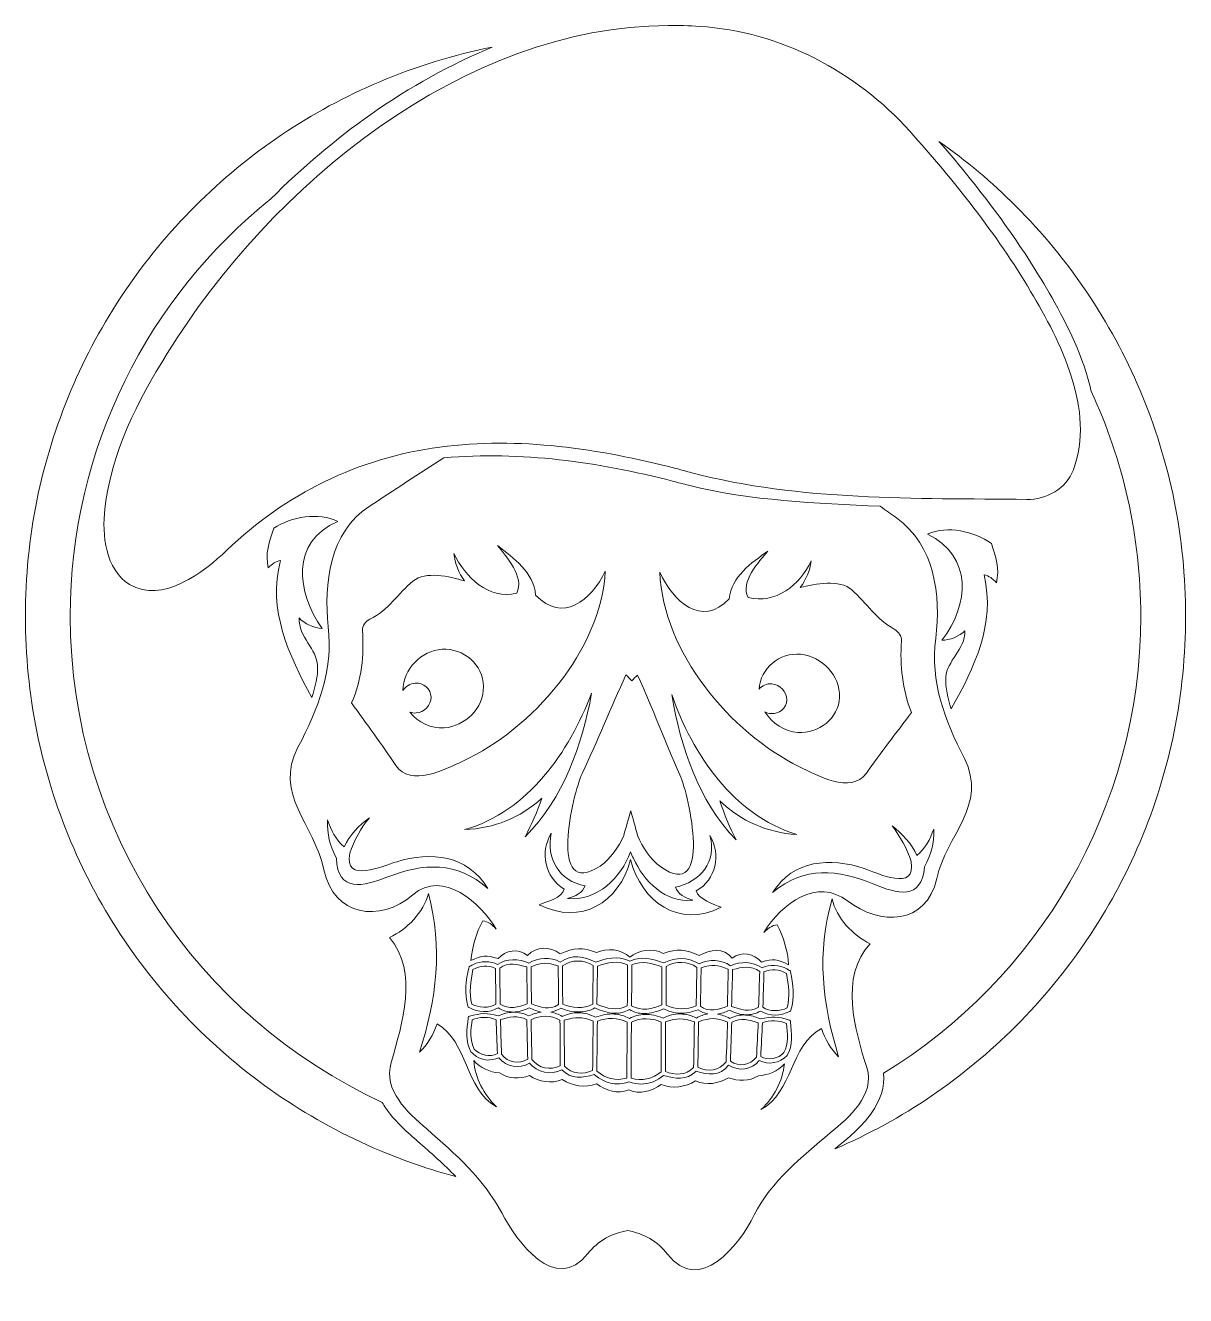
# Model space of a CAD drawing. Header units: millimetres. Extents: x -73 to 73, y -82 to 79.
import ezdxf

# ---------------------------------------------------------------- set-up
doc = ezdxf.new("R2010")
doc.units = ezdxf.units.MM
doc.header["$MEASUREMENT"] = 0
doc.layers.add('Layer 1', color=7, linetype='Continuous')

msp = doc.modelspace()

# ---------------------------------------------------------------- linework, layer by layer
at = {"layer": 'Layer 1', "lineweight": 5}
for points, knots in [([(59.1386, 22.4883), (61.9586, 30.0071), (57.5086, 38.6989), (53.7403, 45.0449), (53.7403, 45.0449), (49.4091, 52.3326), (44.0412, 59.0396), (38.4474, 65.2966), (38.4474, 65.2966), (31.675, 72.8631), (22.107, 77.8989), (11.8861, 78.545), (11.8861, 78.545), (10.571, 78.6338), (9.2494, 78.6694), (7.9279, 78.6637), (7.9279, 78.6637), (-18.0648, 78.5216), (-42.2755, 58.4233), (-55.3988, 37.1996), (-55.3988, 37.1996), (-59.1437, 31.1502), (-62.4975, 24.663), (-63.2851, 17.5286), (-63.2851, 17.5286), (-63.647, 14.3056), (-63.2318, 9.8676), (-60.1509, 7.984), (-60.1509, 7.984), (-56.0627, 5.4709), (-50.6885, 9.5955), (-47.8565, 12.3209), (-47.8565, 12.3209), (-40.4564, 19.4366), (-31.2074, 23.9934), (-20.9388, 25.356), (-20.9388, 25.356), (-10.9313, 26.6888), (-0.8058, 25.1541), (8.8698, 22.6539), (8.8698, 22.6539), (9.5694, 22.4707), (10.256, 22.2864), (10.9199, 22.1087), (10.9199, 22.1087), (24.6303, 18.5068), (39.1236, 18.9148), (53.2428, 18.7379), (53.2428, 18.7379), (55.7549, 18.708), (58.2315, 20.0651), (59.1386, 22.4883)], [0, 0, 0, 0, 0.07142857, 0.07142857, 0.07142857, 0.07142857, 0.14285714, 0.14285714, 0.14285714, 0.14285714, 0.21428571, 0.21428571, 0.21428571, 0.21428571, 0.28571429, 0.28571429, 0.28571429, 0.28571429, 0.35714286, 0.35714286, 0.35714286, 0.35714286, 0.42857143, 0.42857143, 0.42857143, 0.42857143, 0.5, 0.5, 0.5, 0.5, 0.57142857, 0.57142857, 0.57142857, 0.57142857, 0.64285714, 0.64285714, 0.64285714, 0.64285714, 0.71428571, 0.71428571, 0.71428571, 0.71428571, 0.78571429, 0.78571429, 0.78571429, 0.78571429, 0.85714286, 0.85714286, 0.85714286, 0.85714286, 1, 1, 1, 1]), ([(-23.7596, -62.3946), (-23.7596, -62.3946), (-23.943, -62.2347), (-23.943, -62.2347), (-23.943, -62.2347), (-25.2346, -61.091), (-26.7097, -59.7992), (-27.7702, -58.2233), (-27.7702, -58.2233), (-27.9302, -57.9801), (-28.0844, -57.7369), (-28.2146, -57.4939), (-28.2146, -57.4939), (-51.4713, -46.7763), (-67.6519, -23.2472), (-67.6519, 3.9902), (-67.6519, 3.9902), (-67.6519, 25.2906), (-57.7518, 44.3284), (-42.3111, 56.735), (-42.3111, 56.735), (-38.3409, 60.7044), (-34.0805, 64.3072), (-29.6726, 67.4122), (-29.6726, 67.4122), (-24.6773, 70.9252), (-19.5285, 73.7751), (-14.3263, 75.9142), (-14.3263, 75.9142), (-19.1908, 74.9545), (-23.9373, 73.4971), (-28.5409, 71.5472), (-28.5409, 71.5472), (-37.2745, 67.8566), (-45.1133, 62.5712), (-51.8501, 55.8342), (-51.8501, 55.8342), (-58.5813, 49.1032), (-63.8658, 41.2644), (-67.563, 32.5306), (-67.563, 32.5306), (-71.3846, 23.4892), (-73.3225, 13.8847), (-73.3225, 3.9902), (-73.3225, 3.9902), (-73.3225, -5.9107), (-71.3846, -15.5151), (-67.563, -24.5566), (-67.563, -24.5566), (-63.8658, -33.2847), (-58.5813, -41.1291), (-51.8501, -47.8602), (-51.8501, -47.8602), (-45.1133, -54.5915), (-37.2745, -59.8825), (-28.5409, -63.5732), (-28.5409, -63.5732), (-25.4002, -64.9003), (-22.1892, -66.003), (-18.9242, -66.8738), (-18.9242, -66.8738), (-20.4121, -65.339), (-22.0592, -63.8817), (-23.7596, -62.3946)], [0, 0, 0, 0, 0.05882353, 0.05882353, 0.05882353, 0.05882353, 0.11764706, 0.11764706, 0.11764706, 0.11764706, 0.17647059, 0.17647059, 0.17647059, 0.17647059, 0.23529412, 0.23529412, 0.23529412, 0.23529412, 0.29411765, 0.29411765, 0.29411765, 0.29411765, 0.35294118, 0.35294118, 0.35294118, 0.35294118, 0.41176471, 0.41176471, 0.41176471, 0.41176471, 0.47058824, 0.47058824, 0.47058824, 0.47058824, 0.52941176, 0.52941176, 0.52941176, 0.52941176, 0.58823529, 0.58823529, 0.58823529, 0.58823529, 0.64705882, 0.64705882, 0.64705882, 0.64705882, 0.70588235, 0.70588235, 0.70588235, 0.70588235, 0.76470588, 0.76470588, 0.76470588, 0.76470588, 0.82352941, 0.82352941, 0.82352941, 0.82352941, 0.88235294, 0.88235294, 0.88235294, 0.88235294, 1, 1, 1, 1]), ([(51.8501, 55.8342), (48.8289, 58.8562), (45.5874, 61.5816), (42.1454, 64.005), (42.1454, 64.005), (47.7329, 57.5469), (51.9809, 51.7817), (55.3938, 46.0288), (55.3938, 46.0288), (57.1887, 43.0125), (59.4166, 39.0074), (60.7438, 34.7827), (60.7438, 34.7827), (60.9991, 33.9765), (61.2122, 33.189), (61.3835, 32.4063), (61.3835, 32.4063), (65.407, 23.7614), (67.6527, 14.1334), (67.6527, 3.9902), (67.6527, 3.9902), (67.6527, -20.4572), (54.6176, -41.9175), (35.1355, -53.8031), (35.1355, -53.8031), (35.3132, -55.5035), (34.7922, -57.2216), (33.5717, -58.9163), (33.5717, -58.9163), (32.4279, -60.5102), (30.8874, -61.8018), (29.6548, -62.8325), (29.6548, -62.8325), (29.4536, -63.0045), (29.2517, -63.1709), (29.0505, -63.3422), (29.0505, -63.3422), (29.0384, -63.3486), (29.0272, -63.36), (29.0151, -63.3721), (29.0151, -63.3721), (37.5532, -59.6862), (45.2376, -54.4727), (51.8501, -47.8602), (51.8501, -47.8602), (58.5814, -41.1291), (63.8667, -33.2847), (67.5639, -24.5566), (67.5639, -24.5566), (71.3855, -15.5151), (73.3225, -5.9107), (73.3225, 3.9902), (73.3225, 3.9902), (73.3225, 13.8847), (71.3855, 23.4892), (67.5639, 32.5306), (67.5639, 32.5306), (63.8667, 41.2644), (58.5814, 49.1032), (51.8501, 55.8342)], [0, 0, 0, 0, 0.0625, 0.0625, 0.0625, 0.0625, 0.125, 0.125, 0.125, 0.125, 0.1875, 0.1875, 0.1875, 0.1875, 0.25, 0.25, 0.25, 0.25, 0.3125, 0.3125, 0.3125, 0.3125, 0.375, 0.375, 0.375, 0.375, 0.4375, 0.4375, 0.4375, 0.4375, 0.5, 0.5, 0.5, 0.5, 0.5625, 0.5625, 0.5625, 0.5625, 0.625, 0.625, 0.625, 0.625, 0.6875, 0.6875, 0.6875, 0.6875, 0.75, 0.75, 0.75, 0.75, 0.8125, 0.8125, 0.8125, 0.8125, 0.875, 0.875, 0.875, 0.875, 1, 1, 1, 1]), ([(30.591, -32.0165), (34.6912, -35.1684), (40.5396, -35.1273), (41.8725, -29.1901), (41.8725, -29.1901), (43.1172, -23.6382), (48.337, -19.9233), (45.3563, -14.0047), (45.3563, -14.0047), (42.8862, -9.1047), (41.0137, -4.3823), (41.7368, 1.1938), (41.7368, 1.1938), (42.4354, 6.6212), (41.5824, 12.9485), (36.7835, 16.4033), (36.7835, 16.4033), (35.9652, 16.9898), (35.5564, 17.2799), (34.7332, 17.8662), (34.7332, 17.8662), (26.5982, 18.2937), (18.392, 18.5238), (10.5112, 20.5206), (10.5112, 20.5206), (9.848, 20.687), (9.1542, 20.8768), (8.461, 21.0602), (8.461, 21.0602), (-1.0013, 23.4949), (-10.6291, 24.8286), (-20.4235, 23.9989), (-20.4235, 23.9989), (-23.5997, 21.9843), (-26.746, 19.9285), (-29.8681, 17.8372), (-29.8681, 17.8372), (-34.8691, 14.6254), (-35.6276, 8.0186), (-35.0402, 2.6575), (-35.0402, 2.6575), (-34.4238, -3.0076), (-36.3205, -7.6999), (-38.874, -12.6), (-38.874, -12.6), (-41.9791, -18.567), (-36.8004, -22.3709), (-35.5977, -28.0761), (-35.5977, -28.0761), (-34.3649, -33.9422), (-28.5587, -34.8372), (-24.3516, -31.2524), (-24.3516, -31.2524), (-20.5179, -27.9872), (-15.7601, -32.3307), (-13.811, -35.5836), (-13.811, -35.5836), (-14.2909, -35.0206), (-14.8481, -34.6409), (-15.5179, -34.523), (-15.5179, -34.523), (-16.3587, -36.0756), (-16.8394, -37.8228), (-17.0162, -39.5709), (-17.0162, -39.5709), (-15.5824, -38.9076), (-15.0735, -38.8124), (-13.5799, -39.3221), (-13.5799, -39.3221), (-12.5848, -38.2558), (-11.0621, -37.9892), (-9.8706, -38.9133), (-9.8706, -38.9133), (-8.6211, -37.6871), (-7.1453, -37.7937), (-5.7114, -38.6945), (-5.7114, -38.6945), (-3.9755, -37.9536), (-2.8794, -37.847), (-1.1201, -38.5636), (-1.1201, -38.5636), (0.1481, -37.9294), (2.0385, -38.1071), (3.0692, -39.1444), (3.0692, -39.1444), (4.154, -38.2437), (6.0079, -37.8883), (7.2704, -38.6701), (7.2704, -38.6701), (9.0475, -37.9949), (10.1381, -38.137), (11.8562, -38.919), (11.8562, -38.919), (13.2778, -38.179), (14.8547, -37.8762), (16.0154, -39.2454), (16.0154, -39.2454), (17.2247, -38.3503), (18.7408, -38.6646), (19.7126, -39.7486), (19.7126, -39.7486), (21.2175, -39.2808), (21.7272, -39.3874), (23.1489, -40.0861), (23.1489, -40.0861), (23.0366, -38.3268), (22.4978, -36.5966), (21.7151, -35.0264), (21.7151, -35.0264), (21.0463, -35.1273), (20.4832, -35.4891), (19.997, -36.0336), (19.997, -36.0336), (22.3023, -32.3065), (26.7694, -29.0778), (30.591, -32.0165)], [0, 0, 0, 0, 0.03333333, 0.03333333, 0.03333333, 0.03333333, 0.06666667, 0.06666667, 0.06666667, 0.06666667, 0.1, 0.1, 0.1, 0.1, 0.13333333, 0.13333333, 0.13333333, 0.13333333, 0.16666667, 0.16666667, 0.16666667, 0.16666667, 0.2, 0.2, 0.2, 0.2, 0.23333333, 0.23333333, 0.23333333, 0.23333333, 0.26666667, 0.26666667, 0.26666667, 0.26666667, 0.3, 0.3, 0.3, 0.3, 0.33333333, 0.33333333, 0.33333333, 0.33333333, 0.36666667, 0.36666667, 0.36666667, 0.36666667, 0.4, 0.4, 0.4, 0.4, 0.43333333, 0.43333333, 0.43333333, 0.43333333, 0.46666667, 0.46666667, 0.46666667, 0.46666667, 0.5, 0.5, 0.5, 0.5, 0.53333333, 0.53333333, 0.53333333, 0.53333333, 0.56666667, 0.56666667, 0.56666667, 0.56666667, 0.6, 0.6, 0.6, 0.6, 0.63333333, 0.63333333, 0.63333333, 0.63333333, 0.66666667, 0.66666667, 0.66666667, 0.66666667, 0.7, 0.7, 0.7, 0.7, 0.73333333, 0.73333333, 0.73333333, 0.73333333, 0.76666667, 0.76666667, 0.76666667, 0.76666667, 0.8, 0.8, 0.8, 0.8, 0.83333333, 0.83333333, 0.83333333, 0.83333333, 0.86666667, 0.86666667, 0.86666667, 0.86666667, 0.9, 0.9, 0.9, 0.9, 0.93333333, 0.93333333, 0.93333333, 0.93333333, 1, 1, 1, 1]), ([(-37.1259, -6.325), (-36.6759, -4.8978), (-36.3441, -3.695), (-36.3916, -2.2967), (-36.3916, -2.2967), (-36.4563, -0.1754), (-38.815, 1.3117), (-38.7262, 3.7593), (-38.7262, 3.7593), (-38.0508, 3.0241), (-36.8303, 2.4321), (-35.8108, 2.4321), (-35.8108, 2.4321), (-39.0226, 6.9289), (-39.8813, 13.4106), (-33.8261, 15.9405), (-33.8261, 15.9405), (-36.3384, 17.1554), (-39.6502, 16.5747), (-41.9193, 15.0876), (-41.9193, 15.0876), (-42.5179, 13.4469), (-43.0454, 11.8289), (-42.6245, 10.0688), (-42.6245, 10.0688), (-42.1625, 10.5785), (-41.6591, 10.9282), (-41.0841, 11.0171), (-41.0841, 11.0171), (-42.7367, 4.731), (-40.03, -0.8685), (-37.1259, -6.325)], [0, 0, 0, 0, 0.11111111, 0.11111111, 0.11111111, 0.11111111, 0.22222222, 0.22222222, 0.22222222, 0.22222222, 0.33333333, 0.33333333, 0.33333333, 0.33333333, 0.44444444, 0.44444444, 0.44444444, 0.44444444, 0.55555556, 0.55555556, 0.55555556, 0.55555556, 0.66666667, 0.66666667, 0.66666667, 0.66666667, 0.77777778, 0.77777778, 0.77777778, 0.77777778, 1, 1, 1, 1]), ([(49.4033, 8.1971), (49.8476, 9.9331), (49.3378, 11.5446), (48.7693, 13.1739), (48.7693, 13.1739), (46.5471, 14.7144), (43.265, 15.4672), (40.7052, 14.3646), (40.7052, 14.3646), (46.417, 11.5325), (46.026, 5.4539), (42.5065, 0.9385), (42.5065, 0.9385), (43.5082, 0.8973), (44.7401, 1.4304), (45.4331, 2.1412), (45.4331, 2.1412), (45.4872, -0.2757), (43.1108, -1.6626), (43.0162, -3.7483), (43.0162, -3.7483), (42.9564, -5.1344), (43.265, -6.3316), (43.6973, -7.7533), (43.6973, -7.7533), (46.6956, -2.3679), (49.2613, 2.9054), (47.8807, 9.198), (47.8807, 9.198), (48.4558, 9.0858), (48.9534, 8.7181), (49.4033, 8.1971)], [0, 0, 0, 0, 0.11111111, 0.11111111, 0.11111111, 0.11111111, 0.22222222, 0.22222222, 0.22222222, 0.22222222, 0.33333333, 0.33333333, 0.33333333, 0.33333333, 0.44444444, 0.44444444, 0.44444444, 0.44444444, 0.55555556, 0.55555556, 0.55555556, 0.55555556, 0.66666667, 0.66666667, 0.66666667, 0.66666667, 0.77777778, 0.77777778, 0.77777778, 0.77777778, 1, 1, 1, 1]), ([(-30.7033, 2.1357), (-30.7388, 2.7398), (-30.3656, 3.3206), (-29.7848, 3.5992), (-29.7848, 3.5992), (-27.4447, 4.7366), (-26.1886, 6.8757), (-24.3461, 8.4039), (-24.3461, 8.4039), (-22.7524, 9.7198), (-19.724, 8.9912), (-17.8224, 8.446), (-17.8224, 8.446), (-18.5631, 9.4113), (-19.0131, 10.6795), (-19.1496, 11.8879), (-19.1496, 11.8879), (-17.7925, 8.9734), (-14.7529, 5.9516), (-11.2277, 6.9047), (-11.2277, 6.9047), (-10.1671, 8.8725), (-12.5848, 11.5503), (-13.6454, 12.9129), (-13.6454, 12.9129), (-11.6009, 11.3014), (-9.0532, 9.5001), (-8.8399, 6.6503), (-8.8399, 6.6503), (-5.4036, 3.0419), (-1.8243, 5.9395), (-0.0238, 9.6721), (-0.0238, 9.6721), (-0.5925, -0.4008), (-9.2076, -10.23), (-18.03, -14.3536), (-18.03, -14.3536), (-20.2223, -15.3788), (-24.6425, -17.6655), (-26.5028, -14.8875), (-26.5028, -14.8875), (-28.2566, -12.2745), (-30.2356, -9.6079), (-32.1015, -6.9713), (-32.1015, -6.9713), (-30.7979, -4.1327), (-30.5256, -0.9453), (-30.7033, 2.1357)], [0, 0, 0, 0, 0.07692308, 0.07692308, 0.07692308, 0.07692308, 0.15384615, 0.15384615, 0.15384615, 0.15384615, 0.23076923, 0.23076923, 0.23076923, 0.23076923, 0.30769231, 0.30769231, 0.30769231, 0.30769231, 0.38461538, 0.38461538, 0.38461538, 0.38461538, 0.46153846, 0.46153846, 0.46153846, 0.46153846, 0.53846154, 0.53846154, 0.53846154, 0.53846154, 0.61538462, 0.61538462, 0.61538462, 0.61538462, 0.69230769, 0.69230769, 0.69230769, 0.69230769, 0.76923077, 0.76923077, 0.76923077, 0.76923077, 0.84615385, 0.84615385, 0.84615385, 0.84615385, 1, 1, 1, 1]), ([(15.631, 6.1704), (15.8789, 8.9848), (18.4452, 10.6852), (20.5188, 12.2142), (20.5188, 12.2142), (19.4225, 10.8805), (16.9872, 8.3095), (18.0179, 6.3303), (18.0179, 6.3303), (21.4785, 5.4475), (24.607, 7.9306), (25.9996, 10.9638), (25.9996, 10.9638), (25.8396, 9.7376), (25.3533, 8.5938), (24.6248, 7.5985), (24.6248, 7.5985), (26.4971, 8.0606), (29.6014, 8.677), (31.1362, 7.3021), (31.1362, 7.3021), (32.9852, 5.6373), (34.2648, 3.575), (36.5048, 2.3254), (36.5048, 2.3254), (37.0557, 2.0169), (37.4344, 1.4304), (37.399, 0.8439), (37.399, 0.8439), (37.2099, -2.3145), (37.5057, -5.212), (38.6728, -8.2154), (38.6728, -8.2154), (36.7714, -10.7573), (34.7447, -13.3285), (32.9731, -15.8584), (32.9731, -15.8584), (31.0361, -18.626), (26.6805, -16.1194), (24.5116, -15.0531), (24.5116, -15.0531), (15.7375, -10.7452), (7.2817, -0.5664), (6.8616, 9.53), (6.8616, 9.53), (8.5321, 5.8328), (12.1648, 2.491), (15.631, 6.1704)], [0, 0, 0, 0, 0.07692308, 0.07692308, 0.07692308, 0.07692308, 0.15384615, 0.15384615, 0.15384615, 0.15384615, 0.23076923, 0.23076923, 0.23076923, 0.23076923, 0.30769231, 0.30769231, 0.30769231, 0.30769231, 0.38461538, 0.38461538, 0.38461538, 0.38461538, 0.46153846, 0.46153846, 0.46153846, 0.46153846, 0.53846154, 0.53846154, 0.53846154, 0.53846154, 0.61538462, 0.61538462, 0.61538462, 0.61538462, 0.69230769, 0.69230769, 0.69230769, 0.69230769, 0.76923077, 0.76923077, 0.76923077, 0.76923077, 0.84615385, 0.84615385, 0.84615385, 0.84615385, 1, 1, 1, 1]), ([(-24.0439, -4.4947), (-22.9712, -4.4179), (-22.0705, -5.212), (-22.0529, -6.2483), (-22.0529, -6.2483), (-22.0406, -7.3034), (-22.8881, -8.174), (-23.9373, -8.2629), (-23.9373, -8.2629), (-24.2096, -8.2872), (-24.4761, -8.2508), (-24.7136, -8.1685), (-24.7136, -8.1685), (-23.7176, -9.4537), (-22.0351, -10.2832), (-20.4, -10.1475), (-20.4, -10.1475), (-17.7457, -9.9342), (-15.3814, -7.6522), (-15.4225, -4.909), (-15.4225, -4.909), (-15.4645, -2.1658), (-17.9469, -0.039), (-20.6367, -0.211), (-20.6367, -0.211), (-23.3332, -0.3823), (-25.5723, -2.7055), (-25.6135, -5.4253), (-25.6135, -5.4253), (-25.2759, -4.909), (-24.7015, -4.5424), (-24.0439, -4.4947)], [0, 0, 0, 0, 0.11111111, 0.11111111, 0.11111111, 0.11111111, 0.22222222, 0.22222222, 0.22222222, 0.22222222, 0.33333333, 0.33333333, 0.33333333, 0.33333333, 0.44444444, 0.44444444, 0.44444444, 0.44444444, 0.55555556, 0.55555556, 0.55555556, 0.55555556, 0.66666667, 0.66666667, 0.66666667, 0.66666667, 0.77777778, 0.77777778, 0.77777778, 0.77777778, 1, 1, 1, 1]), ([(21.0285, -4.5778), (22.0714, -4.6667), (22.9299, -5.5553), (22.9066, -6.6159), (22.9066, -6.6159), (22.8831, -7.641), (21.9817, -8.4229), (20.9153, -8.3462), (20.9153, -8.3462), (20.6375, -8.322), (20.3822, -8.2508), (20.1456, -8.1329), (20.1456, -8.1329), (21.0463, -9.5368), (22.64, -10.6152), (24.3226, -10.7219), (24.3226, -10.7219), (26.9237, -10.8939), (29.4771, -8.9859), (29.5781, -6.2718), (29.5781, -6.2718), (29.6847, -3.5172), (27.3559, -1.0996), (24.6667, -0.8452), (24.6667, -0.8452), (22.0058, -0.5899), (19.6004, -2.581), (19.4105, -5.2652), (19.4105, -5.2652), (19.7781, -4.8024), (20.371, -4.518), (21.0285, -4.5778)], [0, 0, 0, 0, 0.11111111, 0.11111111, 0.11111111, 0.11111111, 0.22222222, 0.22222222, 0.22222222, 0.22222222, 0.33333333, 0.33333333, 0.33333333, 0.33333333, 0.44444444, 0.44444444, 0.44444444, 0.44444444, 0.55555556, 0.55555556, 0.55555556, 0.55555556, 0.66666667, 0.66666667, 0.66666667, 0.66666667, 0.77777778, 0.77777778, 0.77777778, 0.77777778, 1, 1, 1, 1]), ([(3.3179, -4.2103), (3.549, -3.9438), (3.7986, -3.695), (4.0652, -3.4817), (4.0652, -3.4817), (5.9254, -7.6522), (7.5726, -11.9602), (9.4095, -16.0904), (9.4095, -16.0904), (10.588, -18.7504), (13.5566, -32.2953), (6.9803, -27.7328), (6.9803, -27.7328), (5.6411, -26.8023), (4.7106, -25.244), (4.0531, -23.7634), (4.0531, -23.7634), (3.7687, -22.7142), (3.4844, -21.6656), (3.2, -20.6228), (3.2, -20.6228), (2.9036, -21.6599), (2.6072, -22.6963), (2.3114, -23.7335), (2.3114, -23.7335), (1.6354, -25.1972), (0.6814, -26.7313), (-0.675, -27.6206), (-0.675, -27.6206), (-7.323, -31.9753), (-4.171, -18.525), (-2.9383, -15.8949), (-2.9383, -15.8949), (-1.0312, -11.8123), (0.6992, -7.5812), (2.5836, -3.4518), (2.5836, -3.4518), (2.8502, -3.6772), (3.0868, -3.9381), (3.3179, -4.2103)], [0, 0, 0, 0, 0.09090909, 0.09090909, 0.09090909, 0.09090909, 0.18181818, 0.18181818, 0.18181818, 0.18181818, 0.27272727, 0.27272727, 0.27272727, 0.27272727, 0.36363636, 0.36363636, 0.36363636, 0.36363636, 0.45454545, 0.45454545, 0.45454545, 0.45454545, 0.54545455, 0.54545455, 0.54545455, 0.54545455, 0.63636364, 0.63636364, 0.63636364, 0.63636364, 0.72727273, 0.72727273, 0.72727273, 0.72727273, 0.81818182, 0.81818182, 0.81818182, 0.81818182, 1, 1, 1, 1]), ([(-10.1437, -23.9169), (-9.3255, -22.3174), (-8.6211, -20.7237), (-8.0282, -19.0234), (-8.0282, -19.0234), (-10.8488, -21.559), (-14.0186, -22.8329), (-17.8046, -23.0106), (-17.8046, -23.0106), (-9.7228, -20.676), (-4.6275, -13.2284), (-1.7541, -5.7508), (-1.7541, -5.7508), (-3.0037, -12.4399), (-5.2848, -18.9701), (-10.1437, -23.9169)], [0, 0, 0, 0, 0.2, 0.2, 0.2, 0.2, 0.4, 0.4, 0.4, 0.4, 0.6, 0.6, 0.6, 0.6, 1, 1, 1, 1]), ([(14.4516, -19.3781), (15.0203, -21.0905), (15.7012, -22.7021), (16.4953, -24.3144), (16.4953, -24.3144), (11.6728, -19.3134), (9.5452, -12.6241), (8.3666, -5.9285), (8.3666, -5.9285), (11.0265, -13.5418), (16.1399, -21.1026), (24.1683, -23.6446), (24.1683, -23.6446), (20.3767, -23.3539), (17.2302, -21.9856), (14.4516, -19.3781)], [0, 0, 0, 0, 0.2, 0.2, 0.2, 0.2, 0.4, 0.4, 0.4, 0.4, 0.6, 0.6, 0.6, 0.6, 1, 1, 1, 1]), ([(-27.6402, -29.0302), (-30.6031, -30.1973), (-33.8375, -30.9681), (-34.0161, -26.6424), (-34.0161, -26.6424), (-34.8568, -24.9775), (-35.1946, -23.6446), (-35.1178, -21.778), (-35.1178, -21.778), (-34.7026, -23.0405), (-34.0983, -24.3314), (-33.0434, -25.1908), (-33.0434, -25.1908), (-32.3212, -23.7214), (-31.1597, -22.4888), (-29.8503, -21.5113), (-29.8503, -21.5113), (-30.9166, -22.8507), (-31.7818, -24.3556), (-32.3091, -25.9849), (-32.3091, -25.9849), (-33.1266, -29.8954), (-28.0901, -27.5841), (-26.3841, -27.0689), (-26.3841, -27.0689), (-22.0828, -25.7595), (-17.4193, -26.2037), (-14.8716, -30.4583), (-14.8716, -30.4583), (-18.7586, -27.0099), (-23.0011, -27.2054), (-27.6402, -29.0302)], [0, 0, 0, 0, 0.11111111, 0.11111111, 0.11111111, 0.11111111, 0.22222222, 0.22222222, 0.22222222, 0.22222222, 0.33333333, 0.33333333, 0.33333333, 0.33333333, 0.44444444, 0.44444444, 0.44444444, 0.44444444, 0.55555556, 0.55555556, 0.55555556, 0.55555556, 0.66666667, 0.66666667, 0.66666667, 0.66666667, 0.77777778, 0.77777778, 0.77777778, 0.77777778, 1, 1, 1, 1]), ([(3.158, -26.7966), (1.7298, -32.3129), (-3.0982, -35.1328), (-8.3779, -32.5205), (-8.3779, -32.5205), (-7.4716, -32.1297), (-5.457, -31.6433), (-5.2203, -30.5294), (-5.2203, -30.5294), (-7.6783, -29.0245), (-8.3246, -25.896), (-6.8497, -23.4669), (-6.8497, -23.4669), (-7.5539, -26.6601), (-5.8658, -29.5165), (-2.5652, -30.1206), (-2.5652, -30.1206), (-2.9326, -30.9971), (-3.7623, -31.4478), (-4.7986, -31.72), (-4.7986, -31.72), (-1.0667, -32.111), (1.9617, -29.0778), (3.1644, -25.8248), (3.1644, -25.8248), (3.2768, -26.0971), (3.4011, -26.3702), (3.5198, -26.6246), (3.5198, -26.6246), (4.8228, -29.4923), (7.5904, -32.3485), (11.0443, -31.9397), (11.0443, -31.9397), (10.0136, -31.6433), (9.1841, -31.1634), (8.8342, -30.2806), (8.8342, -30.2806), (11.9805, -29.6465), (14.1018, -27.0455), (13.2076, -23.7691), (13.2076, -23.7691), (14.6349, -26.2101), (13.9773, -29.3267), (11.4773, -30.7605), (11.4773, -30.7605), (11.6429, -31.7976), (13.8352, -32.4842), (14.605, -32.8341), (14.605, -32.8341), (9.2252, -35.4827), (4.5741, -32.1829), (3.158, -26.7966)], [0, 0, 0, 0, 0.07142857, 0.07142857, 0.07142857, 0.07142857, 0.14285714, 0.14285714, 0.14285714, 0.14285714, 0.21428571, 0.21428571, 0.21428571, 0.21428571, 0.28571429, 0.28571429, 0.28571429, 0.28571429, 0.35714286, 0.35714286, 0.35714286, 0.35714286, 0.42857143, 0.42857143, 0.42857143, 0.42857143, 0.5, 0.5, 0.5, 0.5, 0.57142857, 0.57142857, 0.57142857, 0.57142857, 0.64285714, 0.64285714, 0.64285714, 0.64285714, 0.71428571, 0.71428571, 0.71428571, 0.71428571, 0.78571429, 0.78571429, 0.78571429, 0.78571429, 0.85714286, 0.85714286, 0.85714286, 0.85714286, 1, 1, 1, 1]), ([(21.1286, -30.9681), (23.7539, -26.7788), (28.4407, -26.5301), (32.6832, -27.9227), (32.6832, -27.9227), (34.3359, -28.4671), (39.3901, -30.9681), (38.6195, -27.022), (38.6195, -27.022), (38.1518, -25.3806), (37.2389, -23.8814), (36.2205, -22.5244), (36.2205, -22.5244), (37.4764, -23.5381), (38.7084, -24.7587), (39.3602, -26.2635), (39.3602, -26.2635), (40.4208, -25.4453), (41.0428, -24.1834), (41.4815, -22.9508), (41.4815, -22.9508), (41.5347, -24.7941), (41.1793, -26.0971), (40.3142, -27.7272), (40.3142, -27.7272), (39.9766, -32.023), (36.8367, -31.1102), (33.9094, -29.9075), (33.9094, -29.9075), (29.3414, -28.0349), (25.1699, -27.5841), (21.1286, -30.9681)], [0, 0, 0, 0, 0.11111111, 0.11111111, 0.11111111, 0.11111111, 0.22222222, 0.22222222, 0.22222222, 0.22222222, 0.33333333, 0.33333333, 0.33333333, 0.33333333, 0.44444444, 0.44444444, 0.44444444, 0.44444444, 0.55555556, 0.55555556, 0.55555556, 0.55555556, 0.66666667, 0.66666667, 0.66666667, 0.66666667, 0.77777778, 0.77777778, 0.77777778, 0.77777778, 1, 1, 1, 1]), ([(33.0265, -53.0923), (31.545, -48.4346), (29.5304, -41.5976), (33.465, -37.4375), (33.465, -37.4375), (31.2549, -36.3712), (29.2106, -34.2145), (28.6305, -31.7798), (28.6305, -31.7798), (26.6684, -38.6525), (27.4099, -44.9983), (29.4657, -51.7465), (29.4657, -51.7465), (28.4585, -50.7457), (27.7411, -49.4895), (27.309, -48.1446), (27.309, -48.1446), (23.3031, -50.307), (23.7306, -56.1966), (19.6537, -58.4123), (19.6537, -58.4123), (21.2951, -56.9195), (22.379, -54.8281), (22.6101, -52.6294), (22.6101, -52.6294), (21.8048, -53.6019), (20.5478, -54.0285), (19.3216, -54.1286), (19.3216, -54.1286), (18.1778, -54.8572), (16.7739, -54.8396), (15.5356, -54.3839), (15.5356, -54.3839), (14.2795, -55.136), (12.7568, -55.379), (11.3942, -54.7861), (11.3942, -54.7861), (10.0725, -55.5624), (8.4909, -55.8056), (7.0393, -55.249), (7.0393, -55.249), (5.8544, -56.0722), (4.3374, -56.5285), (2.9511, -55.9244), (2.9511, -55.9244), (1.5521, -56.5052), (0.0417, -56.0067), (-1.1256, -55.1593), (-1.1256, -55.1593), (-2.5893, -55.6933), (-4.1652, -55.4146), (-5.4748, -54.6085), (-5.4748, -54.6085), (-6.8497, -55.1714), (-8.3715, -54.8928), (-9.6041, -54.1165), (-9.6041, -54.1165), (-10.8602, -54.5495), (-12.2593, -54.5317), (-13.3901, -53.7798), (-13.3901, -53.7798), (-14.6172, -53.6432), (-15.8668, -53.1924), (-16.6551, -52.1973), (-16.6551, -52.1973), (-16.501, -54.425), (-15.3636, -56.523), (-13.7877, -58.069), (-13.7877, -58.069), (-17.8345, -55.7588), (-17.3184, -49.8515), (-21.2942, -47.5816), (-21.2942, -47.5816), (-21.745, -48.9209), (-22.4793, -50.1706), (-23.4988, -51.1545), (-23.4988, -51.1545), (-21.354, -44.4232), (-20.5302, -37.9771), (-22.3847, -31.0682), (-22.3847, -31.0682), (-22.9954, -33.4923), (-25.069, -35.6192), (-27.3026, -36.6379), (-27.3026, -36.6379), (-23.5811, -41.1234), (-25.6966, -47.5283), (-27.0836, -52.4348), (-27.0836, -52.4348), (-28.1022, -56.0601), (-25.0513, -58.6909), (-22.5859, -60.8599), (-22.5859, -60.8599), (-18.9776, -64.0297), (-15.3579, -67.1937), (-13.1236, -71.4482), (-13.1236, -71.4482), (-11.222, -75.0679), (-6.3334, -81.8637), (-2.2219, -76.5906), (-2.2219, -76.5906), (-1.019, -75.0444), (0.8712, -73.9952), (2.826, -73.7117), (2.826, -73.7117), (4.776, -74.0315), (6.6186, -75.1091), (7.8325, -76.668), (7.8325, -76.668), (11.9216, -81.9235), (16.8628, -75.572), (18.8063, -71.7204), (18.8063, -71.7204), (20.9452, -67.4658), (24.8436, -64.3552), (28.4165, -61.3575), (28.4165, -61.3575), (30.7453, -59.4019), (34.1283, -56.5584), (33.0265, -53.0923)], [0, 0, 0, 0, 0.03225806, 0.03225806, 0.03225806, 0.03225806, 0.06451613, 0.06451613, 0.06451613, 0.06451613, 0.09677419, 0.09677419, 0.09677419, 0.09677419, 0.12903226, 0.12903226, 0.12903226, 0.12903226, 0.16129032, 0.16129032, 0.16129032, 0.16129032, 0.19354839, 0.19354839, 0.19354839, 0.19354839, 0.22580645, 0.22580645, 0.22580645, 0.22580645, 0.25806452, 0.25806452, 0.25806452, 0.25806452, 0.29032258, 0.29032258, 0.29032258, 0.29032258, 0.32258065, 0.32258065, 0.32258065, 0.32258065, 0.35483871, 0.35483871, 0.35483871, 0.35483871, 0.38709677, 0.38709677, 0.38709677, 0.38709677, 0.41935484, 0.41935484, 0.41935484, 0.41935484, 0.4516129, 0.4516129, 0.4516129, 0.4516129, 0.48387097, 0.48387097, 0.48387097, 0.48387097, 0.51612903, 0.51612903, 0.51612903, 0.51612903, 0.5483871, 0.5483871, 0.5483871, 0.5483871, 0.58064516, 0.58064516, 0.58064516, 0.58064516, 0.61290323, 0.61290323, 0.61290323, 0.61290323, 0.64516129, 0.64516129, 0.64516129, 0.64516129, 0.67741935, 0.67741935, 0.67741935, 0.67741935, 0.70967742, 0.70967742, 0.70967742, 0.70967742, 0.74193548, 0.74193548, 0.74193548, 0.74193548, 0.77419355, 0.77419355, 0.77419355, 0.77419355, 0.80645161, 0.80645161, 0.80645161, 0.80645161, 0.83870968, 0.83870968, 0.83870968, 0.83870968, 0.87096774, 0.87096774, 0.87096774, 0.87096774, 0.90322581, 0.90322581, 0.90322581, 0.90322581, 0.93548387, 0.93548387, 0.93548387, 0.93548387, 1, 1, 1, 1]), ([(17.7166, -46.42), (18.3797, -46.4442), (19.0139, -46.2843), (19.618, -45.9467), (19.618, -45.9467), (20.7321, -46.6632), (22.1246, -46.5509), (23.2855, -45.9936), (23.2855, -45.9936), (23.3275, -45.9758), (23.3508, -45.9644), (23.392, -45.9467), (23.392, -45.9467), (23.4042, -45.899), (23.4163, -45.8812), (23.4276, -45.8335), (23.4276, -45.8335), (23.9316, -44.2818), (23.7185, -42.5394), (23.3807, -40.9812), (23.3807, -40.9812), (23.3686, -40.94), (23.3622, -40.9158), (23.3508, -40.869), (23.3508, -40.869), (23.3088, -40.8391), (23.2919, -40.827), (23.2499, -40.8035), (23.2499, -40.8035), (22.4503, -40.2348), (21.1231, -39.9973), (20.1867, -40.3293), (20.1867, -40.3293), (20.0502, -40.3649), (19.9145, -40.4182), (19.7836, -40.4716), (19.7836, -40.4716), (18.5873, -39.6896), (17.106, -39.6298), (15.8142, -40.2106), (15.8142, -40.2106), (14.6115, -39.453), (13.13, -39.3398), (11.8505, -39.9739), (11.8505, -39.9739), (10.1735, -39.1209), (9.0831, -39.091), (7.3713, -39.8616), (7.3713, -39.8616), (5.9375, -39.3995), (4.5272, -38.9489), (3.0692, -39.6241), (3.0692, -39.6241), (3.0103, -39.5942), (2.9511, -39.5709), (2.8979, -39.5475), (2.8979, -39.5475), (1.5521, -38.961), (0.0828, -39.2744), (-1.238, -39.7486), (-1.238, -39.7486), (-2.7549, -39.0257), (-4.2187, -38.7356), (-5.7235, -39.7486), (-5.7235, -39.7486), (-6.9854, -39.0853), (-8.4667, -39.1565), (-9.6872, -39.8851), (-9.6872, -39.8851), (-10.9669, -39.2744), (-12.4482, -39.2865), (-13.6632, -40.0507), (-13.6632, -40.0507), (-14.5163, -39.6065), (-15.8199, -39.6065), (-16.673, -40.0507), (-16.673, -40.0507), (-16.8273, -40.1217), (-16.9808, -40.1993), (-17.135, -40.2939), (-17.135, -40.2939), (-17.1761, -40.3172), (-17.1939, -40.3293), (-17.2359, -40.3528), (-17.2359, -40.3528), (-17.2474, -40.4004), (-17.2537, -40.4239), (-17.2658, -40.4716), (-17.2658, -40.4716), (-17.6681, -42.0418), (-17.8046, -43.7657), (-17.3839, -45.3481), (-17.3839, -45.3481), (-17.3725, -45.3893), (-17.3604, -45.4128), (-17.3483, -45.4603), (-17.3483, -45.4603), (-17.3071, -45.4781), (-17.2836, -45.4902), (-17.2416, -45.5137), (-17.2416, -45.5137), (-16.0922, -46.0945), (-14.706, -46.2423), (-13.5744, -45.5492), (-13.5744, -45.5492), (-12.9758, -45.9047), (-12.3416, -46.0767), (-11.6777, -46.071), (-11.6777, -46.071), (-11.0267, -46.0655), (-10.3448, -45.8812), (-9.6283, -45.5258), (-9.6283, -45.5258), (-9.1065, -45.8102), (-8.5969, -45.9879), (-8.1113, -46.0767), (-8.1113, -46.0767), (-8.6211, -46.1478), (-9.1421, -46.3134), (-9.676, -46.5687), (-9.676, -46.5687), (-10.3214, -46.2423), (-10.9968, -46.0888), (-11.6777, -46.1066), (-11.6777, -46.1066), (-12.2941, -46.1187), (-12.9281, -46.2665), (-13.5623, -46.5566), (-13.5623, -46.5566), (-15.026, -46.1422), (-15.7247, -46.1889), (-17.1884, -46.6098), (-17.1884, -46.6098), (-17.2474, -46.6333), (-17.2773, -46.6454), (-17.337, -46.6753), (-17.337, -46.6753), (-17.3483, -46.7343), (-17.3483, -46.7699), (-17.3604, -46.8352), (-17.3604, -46.8352), (-17.5139, -48.2512), (-17.7813, -49.7974), (-17.0107, -51.0955), (-17.0107, -51.0955), (-16.9993, -51.1132), (-16.9929, -51.1189), (-16.9751, -51.1367), (-16.9751, -51.1367), (-16.7675, -51.35), (-16.543, -51.5332), (-16.3176, -51.6819), (-16.3176, -51.6819), (-15.4702, -52.2327), (-14.5105, -52.2917), (-13.4677, -51.8419), (-13.4677, -51.8419), (-12.5194, -53.068), (-10.9434, -53.3055), (-9.6219, -52.5292), (-9.6219, -52.5292), (-8.5969, -53.7022), (-6.932, -54.1165), (-5.5159, -53.3701), (-5.5159, -53.3701), (-4.3309, -54.5972), (-2.8972, -54.3839), (-1.4157, -53.9808), (-1.4157, -53.9808), (-1.1725, -54.1763), (-0.9358, -54.3483), (-0.6992, -54.4963), (-0.6992, -54.4963), (0.0003, -54.9348), (0.6878, -55.1481), (1.4286, -55.1538), (1.4286, -55.1538), (1.9019, -55.1538), (2.406, -55.0705), (2.9568, -54.9106), (2.9568, -54.9106), (3.5077, -55.0826), (4.0175, -55.1714), (4.4852, -55.1837), (4.4852, -55.1837), (5.4392, -55.2134), (6.6364, -54.7038), (7.3414, -54.0754), (7.3414, -54.0754), (8.8164, -54.5083), (10.2447, -54.7571), (11.4531, -53.5544), (11.4531, -53.5544), (12.9879, -54.0519), (14.4039, -54.1884), (15.5655, -52.808), (15.5655, -52.808), (16.8685, -53.6076), (18.4509, -53.4121), (19.4225, -52.2094), (19.4225, -52.2094), (20.6375, -52.7902), (22.0058, -52.5406), (22.9422, -51.5809), (22.9422, -51.5809), (22.9543, -51.5631), (22.9655, -51.5576), (22.9776, -51.5398), (22.9776, -51.5398), (23.7652, -50.2658), (23.5164, -48.719), (23.3864, -47.3093), (23.3864, -47.3093), (23.3743, -47.2495), (23.3743, -47.2141), (23.3622, -47.1552), (23.3622, -47.1552), (23.3031, -47.1253), (23.2741, -47.1138), (23.2208, -47.0839), (23.2208, -47.0839), (21.7628, -46.6333), (21.064, -46.5744), (19.5947, -46.9476), (19.5947, -46.9476), (18.9605, -46.6454), (18.3322, -46.4798), (17.7166, -46.4499), (17.7166, -46.4499), (17.0349, -46.42), (16.3596, -46.5566), (15.7076, -46.8708), (15.7076, -46.8708), (15.1745, -46.5986), (14.6584, -46.42), (14.1552, -46.3376), (14.1552, -46.3376), (14.6349, -46.2665), (15.1446, -46.0945), (15.6778, -45.828), (15.6778, -45.828), (16.3829, -46.2012), (17.0646, -46.3967), (17.7166, -46.42)], [0, 0, 0, 0, 0.01612903, 0.01612903, 0.01612903, 0.01612903, 0.03225806, 0.03225806, 0.03225806, 0.03225806, 0.0483871, 0.0483871, 0.0483871, 0.0483871, 0.06451613, 0.06451613, 0.06451613, 0.06451613, 0.08064516, 0.08064516, 0.08064516, 0.08064516, 0.09677419, 0.09677419, 0.09677419, 0.09677419, 0.11290323, 0.11290323, 0.11290323, 0.11290323, 0.12903226, 0.12903226, 0.12903226, 0.12903226, 0.14516129, 0.14516129, 0.14516129, 0.14516129, 0.16129032, 0.16129032, 0.16129032, 0.16129032, 0.17741935, 0.17741935, 0.17741935, 0.17741935, 0.19354839, 0.19354839, 0.19354839, 0.19354839, 0.20967742, 0.20967742, 0.20967742, 0.20967742, 0.22580645, 0.22580645, 0.22580645, 0.22580645, 0.24193548, 0.24193548, 0.24193548, 0.24193548, 0.25806452, 0.25806452, 0.25806452, 0.25806452, 0.27419355, 0.27419355, 0.27419355, 0.27419355, 0.29032258, 0.29032258, 0.29032258, 0.29032258, 0.30645161, 0.30645161, 0.30645161, 0.30645161, 0.32258065, 0.32258065, 0.32258065, 0.32258065, 0.33870968, 0.33870968, 0.33870968, 0.33870968, 0.35483871, 0.35483871, 0.35483871, 0.35483871, 0.37096774, 0.37096774, 0.37096774, 0.37096774, 0.38709677, 0.38709677, 0.38709677, 0.38709677, 0.40322581, 0.40322581, 0.40322581, 0.40322581, 0.41935484, 0.41935484, 0.41935484, 0.41935484, 0.43548387, 0.43548387, 0.43548387, 0.43548387, 0.4516129, 0.4516129, 0.4516129, 0.4516129, 0.46774194, 0.46774194, 0.46774194, 0.46774194, 0.48387097, 0.48387097, 0.48387097, 0.48387097, 0.5, 0.5, 0.5, 0.5, 0.51612903, 0.51612903, 0.51612903, 0.51612903, 0.53225806, 0.53225806, 0.53225806, 0.53225806, 0.5483871, 0.5483871, 0.5483871, 0.5483871, 0.56451613, 0.56451613, 0.56451613, 0.56451613, 0.58064516, 0.58064516, 0.58064516, 0.58064516, 0.59677419, 0.59677419, 0.59677419, 0.59677419, 0.61290323, 0.61290323, 0.61290323, 0.61290323, 0.62903226, 0.62903226, 0.62903226, 0.62903226, 0.64516129, 0.64516129, 0.64516129, 0.64516129, 0.66129032, 0.66129032, 0.66129032, 0.66129032, 0.67741935, 0.67741935, 0.67741935, 0.67741935, 0.69354839, 0.69354839, 0.69354839, 0.69354839, 0.70967742, 0.70967742, 0.70967742, 0.70967742, 0.72580645, 0.72580645, 0.72580645, 0.72580645, 0.74193548, 0.74193548, 0.74193548, 0.74193548, 0.75806452, 0.75806452, 0.75806452, 0.75806452, 0.77419355, 0.77419355, 0.77419355, 0.77419355, 0.79032258, 0.79032258, 0.79032258, 0.79032258, 0.80645161, 0.80645161, 0.80645161, 0.80645161, 0.82258065, 0.82258065, 0.82258065, 0.82258065, 0.83870968, 0.83870968, 0.83870968, 0.83870968, 0.85483871, 0.85483871, 0.85483871, 0.85483871, 0.87096774, 0.87096774, 0.87096774, 0.87096774, 0.88709677, 0.88709677, 0.88709677, 0.88709677, 0.90322581, 0.90322581, 0.90322581, 0.90322581, 0.91935484, 0.91935484, 0.91935484, 0.91935484, 0.93548387, 0.93548387, 0.93548387, 0.93548387, 0.9516129, 0.9516129, 0.9516129, 0.9516129, 0.96774194, 0.96774194, 0.96774194, 0.96774194, 1, 1, 1, 1]), ([(-16.9041, -45.0638), (-17.2773, -43.5944), (-17.0404, -42.1662), (-16.7675, -40.7091), (-16.7675, -40.7091), (-15.8135, -40.1694), (-14.8716, -40.1217), (-13.912, -40.549), (-13.912, -40.549), (-13.8878, -42.0532), (-13.8643, -43.5589), (-13.8409, -45.0693), (-13.8409, -45.0693), (-14.6761, -45.638), (-16.0631, -45.5436), (-16.9041, -45.0638)], [0, 0, 0, 0, 0.2, 0.2, 0.2, 0.2, 0.4, 0.4, 0.4, 0.4, 0.6, 0.6, 0.6, 0.6, 1, 1, 1, 1]), ([(-13.3078, -45.0638), (-13.3312, -43.5468), (-13.3547, -42.0297), (-13.3732, -40.5127), (-13.3732, -40.5127), (-12.2705, -39.7428), (-11.1098, -40.0329), (-9.9417, -40.377), (-9.9417, -40.377), (-9.9241, -41.9353), (-9.9126, -43.487), (-9.8948, -45.046), (-9.8948, -45.046), (-11.0201, -45.4304), (-12.1938, -45.8157), (-13.3078, -45.0638)], [0, 0, 0, 0, 0.2, 0.2, 0.2, 0.2, 0.4, 0.4, 0.4, 0.4, 0.6, 0.6, 0.6, 0.6, 1, 1, 1, 1]), ([(-9.3609, -45.0517), (-9.373, -43.4813), (-9.3908, -41.9175), (-9.4029, -40.3528), (-9.4029, -40.3528), (-7.9813, -39.7905), (-7.4239, -39.7606), (-5.9723, -40.2405), (-5.9723, -40.2405), (-5.9602, -41.8586), (-5.9546, -43.4813), (-5.9424, -45.0992), (-5.9424, -45.0992), (-7.0386, -45.9289), (-8.2479, -45.466), (-9.3609, -45.0517)], [0, 0, 0, 0, 0.2, 0.2, 0.2, 0.2, 0.4, 0.4, 0.4, 0.4, 0.6, 0.6, 0.6, 0.6, 1, 1, 1, 1]), ([(-1.5522, -40.1993), (-1.5756, -41.8287), (-1.5998, -43.4578), (-1.6176, -45.0871), (-1.6176, -45.0871), (-2.7969, -45.7092), (-4.2244, -45.609), (-5.4093, -45.0693), (-5.4093, -45.0693), (-5.4214, -43.4523), (-5.4271, -41.8342), (-5.4335, -40.2171), (-5.4335, -40.2171), (-4.2664, -39.4288), (-2.7316, -39.4288), (-1.5522, -40.1993)], [0, 0, 0, 0, 0.2, 0.2, 0.2, 0.2, 0.4, 0.4, 0.4, 0.4, 0.6, 0.6, 0.6, 0.6, 1, 1, 1, 1]), ([(-1.0126, -40.2583), (0.2016, -39.8196), (1.5707, -39.5176), (2.7912, -40.0984), (2.7912, -40.0984), (2.7791, -41.823), (2.7671, -43.5524), (2.7558, -45.2826), (2.7558, -45.2826), (1.5287, -45.958), (0.1183, -45.6325), (-1.0845, -45.0693), (-1.0845, -45.0693), (-1.0603, -43.4635), (-1.0368, -41.8641), (-1.0126, -40.2583)], [0, 0, 0, 0, 0.2, 0.2, 0.2, 0.2, 0.4, 0.4, 0.4, 0.4, 0.6, 0.6, 0.6, 0.6, 1, 1, 1, 1]), ([(3.33, -40.1039), (4.5684, -39.5531), (5.9375, -39.8972), (7.1339, -40.3592), (7.1339, -40.3592), (7.1396, -41.9644), (7.1396, -43.5645), (7.1396, -45.1704), (7.1396, -45.1704), (5.9254, -45.7035), (4.5094, -45.9936), (3.2946, -45.2892), (3.2946, -45.2892), (3.3067, -43.5589), (3.3179, -41.8342), (3.33, -40.1039)], [0, 0, 0, 0, 0.2, 0.2, 0.2, 0.2, 0.4, 0.4, 0.4, 0.4, 0.6, 0.6, 0.6, 0.6, 1, 1, 1, 1]), ([(7.6727, -40.3172), (8.8698, -39.5709), (10.4046, -39.6186), (11.5541, -40.4303), (11.5541, -40.4303), (11.5242, -42.0418), (11.4951, -43.659), (11.4652, -45.2705), (11.4652, -45.2705), (10.2623, -45.7803), (8.8342, -45.8456), (7.6727, -45.1995), (7.6727, -45.1995), (7.6727, -43.5702), (7.6727, -41.9466), (7.6727, -40.3172)], [0, 0, 0, 0, 0.2, 0.2, 0.2, 0.2, 0.4, 0.4, 0.4, 0.4, 0.6, 0.6, 0.6, 0.6, 1, 1, 1, 1]), ([(15.4111, -45.3481), (14.2916, -45.7334), (13.071, -46.1656), (11.9983, -45.3182), (11.9983, -45.3182), (12.0282, -43.701), (12.0638, -42.0831), (12.0937, -40.4659), (12.0937, -40.4659), (13.5566, -40.0272), (14.1139, -40.074), (15.5243, -40.6671), (15.5243, -40.6671), (15.4879, -42.2318), (15.4467, -43.7899), (15.4111, -45.3481)], [0, 0, 0, 0, 0.2, 0.2, 0.2, 0.2, 0.4, 0.4, 0.4, 0.4, 0.6, 0.6, 0.6, 0.6, 1, 1, 1, 1]), ([(16.0631, -40.7025), (17.236, -40.3891), (18.3975, -40.1338), (19.4881, -40.9279), (19.4881, -40.9279), (19.4461, -42.4385), (19.3984, -43.9498), (19.3572, -45.4548), (19.3572, -45.4548), (18.2311, -46.1777), (17.0646, -45.7625), (15.9444, -45.3594), (15.9444, -45.3594), (15.9855, -43.8077), (16.0218, -42.2551), (16.0631, -40.7025)], [0, 0, 0, 0, 0.2, 0.2, 0.2, 0.2, 0.4, 0.4, 0.4, 0.4, 0.6, 0.6, 0.6, 0.6, 1, 1, 1, 1]), ([(20.0268, -40.9748), (20.9921, -40.5781), (21.9348, -40.6493), (22.8831, -41.2066), (22.8831, -41.2066), (23.132, -42.6639), (23.3508, -44.0863), (22.9543, -45.5436), (22.9543, -45.5436), (22.1004, -46), (20.7143, -46.0532), (19.8903, -45.4724), (19.8903, -45.4724), (19.938, -43.9733), (19.9791, -42.4739), (20.0268, -40.9748)], [0, 0, 0, 0, 0.2, 0.2, 0.2, 0.2, 0.4, 0.4, 0.4, 0.4, 0.6, 0.6, 0.6, 0.6, 1, 1, 1, 1]), ([(-13.1301, -51.3975), (-13.1834, -49.946), (-13.2366, -48.4944), (-13.29, -47.0364), (-13.29, -47.0364), (-12.1639, -46.7044), (-11.0566, -46.4264), (-9.9417, -47.0606), (-9.9417, -47.0606), (-9.9005, -48.7133), (-9.8649, -50.3668), (-9.8238, -52.0196), (-9.8238, -52.0196), (-10.9669, -52.7126), (-12.3295, -52.4993), (-13.1301, -51.3975)], [0, 0, 0, 0, 0.2, 0.2, 0.2, 0.2, 0.4, 0.4, 0.4, 0.4, 0.6, 0.6, 0.6, 0.6, 1, 1, 1, 1]), ([(-9.2907, -52.0786), (-9.3319, -50.4024), (-9.3675, -48.7254), (-9.4086, -47.0485), (-9.4086, -47.0485), (-8.2479, -46.462), (-6.8787, -46.4022), (-5.7534, -47.0962), (-5.7534, -47.0962), (-5.7413, -49.0154), (-5.7292, -50.9355), (-5.7235, -52.8548), (-5.7235, -52.8548), (-6.9739, -53.4832), (-8.4368, -53.2166), (-9.2907, -52.0786)], [0, 0, 0, 0, 0.2, 0.2, 0.2, 0.2, 0.4, 0.4, 0.4, 0.4, 0.6, 0.6, 0.6, 0.6, 1, 1, 1, 1]), ([(9.4271, -46.3134), (8.7099, -46.3077), (7.999, -46.4798), (7.2995, -46.8409), (7.2995, -46.8409), (6.4884, -46.5032), (5.7057, -46.349), (4.9594, -46.3732), (4.9594, -46.3732), (4.2785, -46.3967), (3.6322, -46.5629), (3.0158, -46.8829), (3.0158, -46.8829), (2.406, -46.5445), (1.7541, -46.3668), (1.0788, -46.3255), (1.0788, -46.3255), (0.3324, -46.2843), (-0.456, -46.42), (-1.2679, -46.74), (-1.2679, -46.74), (-1.9609, -46.3611), (-2.6718, -46.1713), (-3.3891, -46.1599), (-3.3891, -46.1599), (-4.07, -46.1478), (-4.7638, -46.3021), (-5.4627, -46.6276), (-5.4627, -46.6276), (-5.9311, -46.3433), (-6.411, -46.1656), (-6.9142, -46.0824), (-6.9142, -46.0824), (-6.4699, -46.0057), (-6.049, -45.8335), (-5.6525, -45.567), (-5.6525, -45.567), (-4.9173, -45.899), (-4.1355, -46.071), (-3.3826, -46.0655), (-3.3826, -46.0655), (-2.6427, -46.0655), (-1.931, -45.8933), (-1.3332, -45.5613), (-1.3332, -45.5613), (-0.4382, -45.9402), (0.3324, -46.1889), (1.0788, -46.2254), (1.0788, -46.2254), (1.132, -46.2254), (1.1789, -46.2311), (1.2266, -46.2311), (1.2266, -46.2311), (1.8309, -46.2311), (2.4117, -46.0888), (3.0223, -45.7568), (3.0223, -45.7568), (3.6265, -46.1066), (4.2064, -46.2601), (4.8116, -46.2722), (4.8116, -46.2722), (4.8584, -46.2722), (4.9061, -46.2722), (4.9594, -46.2722), (4.9594, -46.2722), (5.7057, -46.2544), (6.4884, -46.0235), (7.3828, -45.6624), (7.3828, -45.6624), (7.9691, -46.0112), (8.6807, -46.1955), (9.4271, -46.2188), (9.4271, -46.2188), (10.1735, -46.2366), (10.9612, -46.0888), (11.7019, -45.7746), (11.7019, -45.7746), (12.0937, -46.0468), (12.508, -46.2311), (12.9523, -46.3199), (12.9523, -46.3199), (12.4491, -46.391), (11.9629, -46.5566), (11.4951, -46.8295), (11.4951, -46.8295), (10.8011, -46.4855), (10.1082, -46.3199), (9.4271, -46.3134)], [0, 0, 0, 0, 0.04347826, 0.04347826, 0.04347826, 0.04347826, 0.08695652, 0.08695652, 0.08695652, 0.08695652, 0.13043478, 0.13043478, 0.13043478, 0.13043478, 0.17391304, 0.17391304, 0.17391304, 0.17391304, 0.2173913, 0.2173913, 0.2173913, 0.2173913, 0.26086957, 0.26086957, 0.26086957, 0.26086957, 0.30434783, 0.30434783, 0.30434783, 0.30434783, 0.34782609, 0.34782609, 0.34782609, 0.34782609, 0.39130435, 0.39130435, 0.39130435, 0.39130435, 0.43478261, 0.43478261, 0.43478261, 0.43478261, 0.47826087, 0.47826087, 0.47826087, 0.47826087, 0.52173913, 0.52173913, 0.52173913, 0.52173913, 0.56521739, 0.56521739, 0.56521739, 0.56521739, 0.60869565, 0.60869565, 0.60869565, 0.60869565, 0.65217391, 0.65217391, 0.65217391, 0.65217391, 0.69565217, 0.69565217, 0.69565217, 0.69565217, 0.73913043, 0.73913043, 0.73913043, 0.73913043, 0.7826087, 0.7826087, 0.7826087, 0.7826087, 0.82608696, 0.82608696, 0.82608696, 0.82608696, 0.86956522, 0.86956522, 0.86956522, 0.86956522, 0.91304348, 0.91304348, 0.91304348, 0.91304348, 1, 1, 1, 1]), ([(-16.5841, -50.7569), (-17.206, -49.6617), (-17.0283, -48.2512), (-16.8506, -47.0663), (-16.8506, -47.0663), (-15.9855, -46.6753), (-14.6939, -46.6397), (-13.8231, -47.0485), (-13.8231, -47.0485), (-13.7699, -48.4766), (-13.7165, -49.9039), (-13.6632, -51.3322), (-13.6632, -51.3322), (-14.5574, -51.8184), (-15.9378, -51.5453), (-16.5841, -50.7569)], [0, 0, 0, 0, 0.2, 0.2, 0.2, 0.2, 0.4, 0.4, 0.4, 0.4, 0.6, 0.6, 0.6, 0.6, 1, 1, 1, 1]), ([(-1.629, -53.4768), (-2.8381, -53.9751), (-4.2598, -53.9397), (-5.196, -52.9202), (-5.196, -52.9202), (-5.2017, -50.9823), (-5.2082, -49.051), (-5.2203, -47.1195), (-5.2203, -47.1195), (-3.6856, -46.6575), (-3.0571, -46.6632), (-1.5578, -47.2084), (-1.5578, -47.2084), (-1.5821, -49.2998), (-1.6055, -51.3854), (-1.629, -53.4768)], [0, 0, 0, 0, 0.2, 0.2, 0.2, 0.2, 0.4, 0.4, 0.4, 0.4, 0.6, 0.6, 0.6, 0.6, 1, 1, 1, 1]), ([(2.696, -54.413), (1.3275, -54.8396), (-0.0416, -54.4664), (-1.1014, -53.53), (-1.1014, -53.53), (-1.0779, -51.4331), (-1.0482, -49.3354), (-1.0247, -47.2383), (-1.0247, -47.2383), (0.1958, -46.7521), (1.5707, -46.723), (2.7435, -47.3507), (2.7435, -47.3507), (2.7259, -49.7028), (2.7136, -52.0616), (2.696, -54.413)], [0, 0, 0, 0, 0.2, 0.2, 0.2, 0.2, 0.4, 0.4, 0.4, 0.4, 0.6, 0.6, 0.6, 0.6, 1, 1, 1, 1]), ([(7.0393, -53.6189), (5.9545, -54.5317), (4.5862, -54.8695), (3.2234, -54.4195), (3.2234, -54.4195), (3.2412, -52.0671), (3.259, -49.7086), (3.2768, -47.3562), (3.2768, -47.3562), (4.4674, -46.7521), (5.8423, -46.8231), (7.0507, -47.3329), (7.0507, -47.3329), (7.045, -49.4306), (7.0393, -51.522), (7.0393, -53.6189)], [0, 0, 0, 0, 0.2, 0.2, 0.2, 0.2, 0.4, 0.4, 0.4, 0.4, 0.6, 0.6, 0.6, 0.6, 1, 1, 1, 1]), ([(11.1389, -53.0979), (10.1792, -54.0995), (8.7575, -54.0932), (7.566, -53.5722), (7.566, -53.5722), (7.5726, -51.4864), (7.5781, -49.4007), (7.5781, -47.315), (7.5781, -47.315), (9.0952, -46.8053), (9.7237, -46.8174), (11.2398, -47.3093), (11.2398, -47.3093), (11.2042, -49.2408), (11.1688, -51.1666), (11.1389, -53.0979)], [0, 0, 0, 0, 0.2, 0.2, 0.2, 0.2, 0.4, 0.4, 0.4, 0.4, 0.6, 0.6, 0.6, 0.6, 1, 1, 1, 1]), ([(15.4346, -47.3384), (15.37, -49.0097), (15.3102, -50.6802), (15.2455, -52.3515), (15.2455, -52.3515), (14.3683, -53.4711), (12.9046, -53.6965), (11.6663, -53.0446), (11.6663, -53.0446), (11.7019, -51.131), (11.7375, -49.2166), (11.7738, -47.303), (11.7738, -47.303), (13.2956, -46.74), (13.8942, -46.8053), (15.4346, -47.3384)], [0, 0, 0, 0, 0.2, 0.2, 0.2, 0.2, 0.4, 0.4, 0.4, 0.4, 0.6, 0.6, 0.6, 0.6, 1, 1, 1, 1]), ([(15.9686, -47.3627), (17.0939, -46.7576), (18.1956, -47.0606), (19.3161, -47.4217), (19.3161, -47.4217), (19.2385, -48.8676), (19.1674, -50.3127), (19.0907, -51.7586), (19.0907, -51.7586), (18.2732, -52.837), (16.9047, -53.0147), (15.7788, -52.304), (15.7788, -52.304), (15.8377, -50.6568), (15.9031, -49.0097), (15.9686, -47.3627)], [0, 0, 0, 0, 0.2, 0.2, 0.2, 0.2, 0.4, 0.4, 0.4, 0.4, 0.6, 0.6, 0.6, 0.6, 1, 1, 1, 1]), ([(19.8434, -47.4395), (20.7255, -47.054), (22.0116, -47.1195), (22.871, -47.5283), (22.871, -47.5283), (23.031, -48.7133), (23.1909, -50.1172), (22.5567, -51.1956), (22.5567, -51.1956), (21.8937, -51.9719), (20.5067, -52.2094), (19.6238, -51.6997), (19.6238, -51.6997), (19.7014, -50.2836), (19.7724, -48.8619), (19.8434, -47.4395)], [0, 0, 0, 0, 0.2, 0.2, 0.2, 0.2, 0.4, 0.4, 0.4, 0.4, 0.6, 0.6, 0.6, 0.6, 1, 1, 1, 1])]:
    msp.add_open_spline(points, degree=3, knots=knots, dxfattribs=at)

doc.saveas('drawing.dxf')
